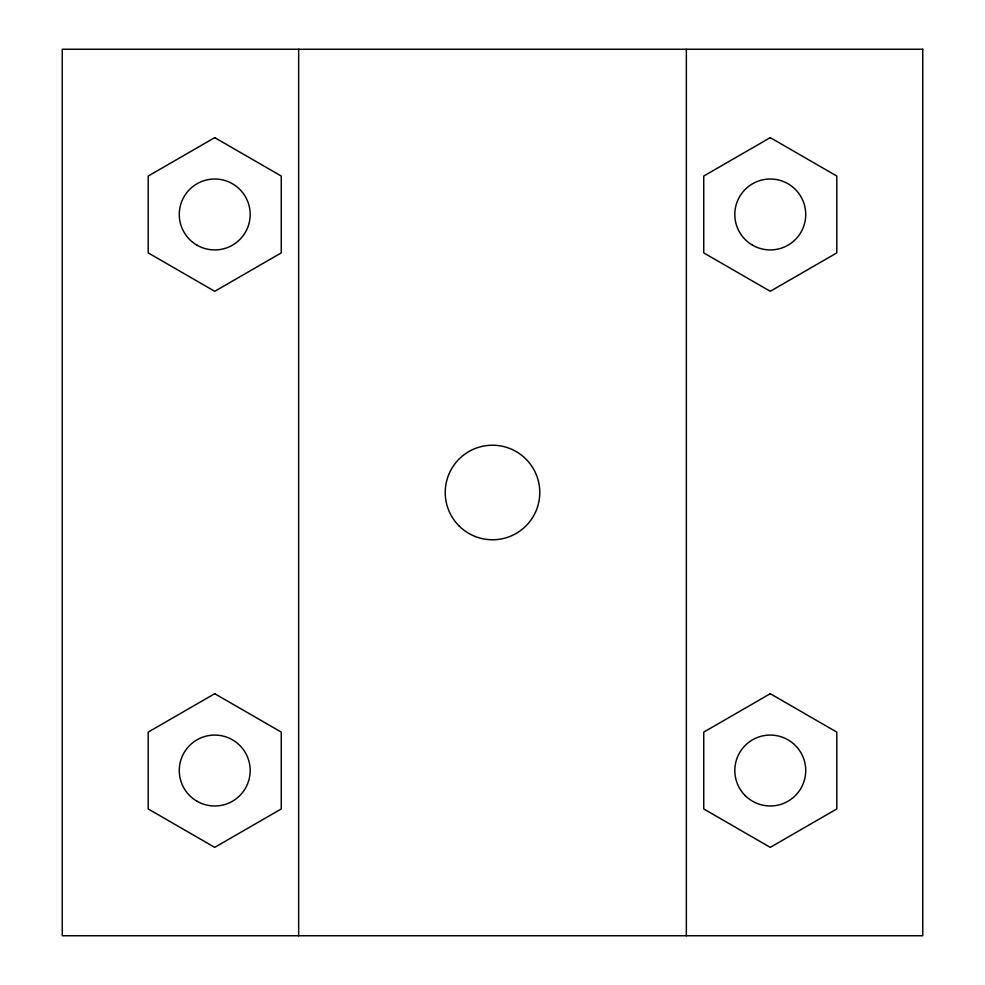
<?xml version="1.0" encoding="UTF-8"?>
<svg xmlns="http://www.w3.org/2000/svg" width="985" height="985" viewBox="0 0 985 985"><rect width="100%" height="100%" fill="white"/><g stroke="black" fill="none" stroke-linecap="round" stroke-linejoin="round"><path stroke-width="1.48" d="M686.348 49.25L686.348 935.75M298.652 49.25L298.652 935.75M214.73 137.641L148.193 176.056L148.193 252.886L214.73 291.301L281.267 252.886L281.267 176.056L214.73 137.641M770.27 137.641L703.733 176.056L703.733 252.886L770.27 291.301L836.807 252.886L836.807 176.056L770.27 137.641M214.73 693.699L148.193 732.114L148.193 808.944L214.73 847.359L281.267 808.944L281.267 732.114L214.73 693.699M770.27 693.699L703.733 732.114L703.733 808.944L770.27 847.359L836.807 808.944L836.807 732.114L770.27 693.699M922.748 49.25L62.252 49.25L62.252 935.75L922.748 935.75L922.748 49.25M459.072 525.928A47.28 47.28 0 0 0 538.167 504.739A47.28 47.28 0 0 0 480.261 446.833A47.28 47.28 0 0 0 459.072 525.928M752.54 245.179A35.46 35.46 0 0 0 805.73 214.471A35.46 35.46 0 0 0 752.54 183.764A35.46 35.46 0 0 0 752.54 245.179M745.202 795.609A35.46 35.46 0 0 0 804.523 779.701A35.46 35.46 0 0 0 761.097 736.275A35.46 35.46 0 0 0 745.202 795.609M197 245.179A35.46 35.46 0 0 0 250.19 214.471A35.46 35.46 0 0 0 197 183.764A35.46 35.46 0 0 0 197 245.179M197 801.236A35.46 35.46 0 0 0 250.19 770.529A35.46 35.46 0 0 0 197 739.821A35.46 35.46 0 0 0 197 801.236"/></g></svg>
